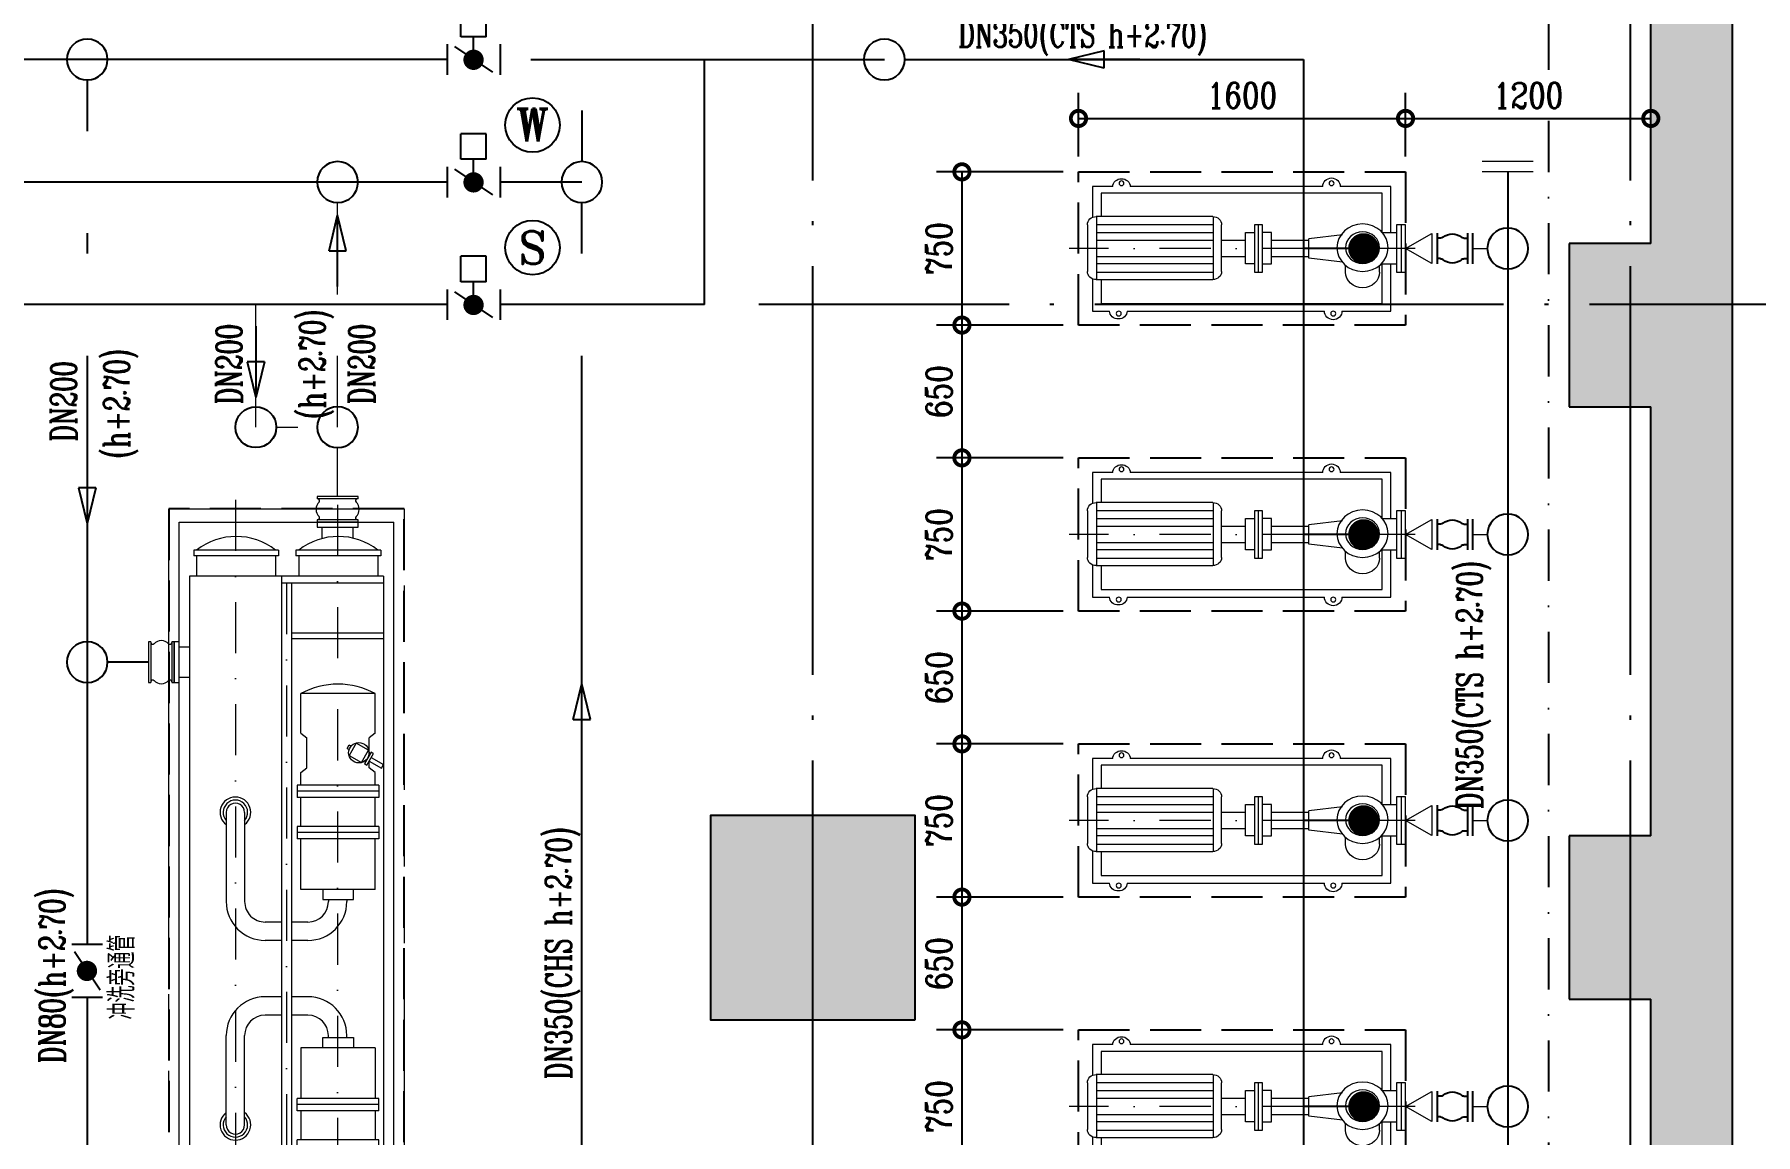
# Model space of a CAD drawing. Extents: x -345393 to -54719, y 203828 to 476815.
# Drawn here: x -320927 to -312506, y 244148 to 249533 of the extents above; entities that cross this region are included whole.
import ezdxf
from ezdxf.enums import TextEntityAlignment as Align

# ---------------------------------------------------------------- set-up
doc = ezdxf.new("R2010")
doc.units = 0
doc.header["$LTSCALE"] = 1000
doc.header["$MEASUREMENT"] = 0
for name, pattern in [('CONTINOUS', [0]), ('DASH', [0.35, 0.25, -0.1]), ('DASHDOT', [1, 0.5, -0.25, 0, -0.25]), ('DASHDOT2', [0.5, 0.25, -0.125, 0, -0.125]), ('DASHED', [0.75, 0.5, -0.25]), ('DASHED2', [0.375, 0.25, -0.125]), ('DOTE', [2.42, 2, -0.2, 0.02, -0.2])]:
    doc.linetypes.add(name, pattern=pattern)
doc.layers.get('0').update_dxf_attribs({"color": 252, "linetype": 'CONTINUOUS'})
doc.layers.get('Defpoints').update_dxf_attribs({"color": 252, "linetype": 'CONTINUOUS'})
for name, color, linetype in [('COLUMN', 250, 'CONTINUOUS'), ('DOTE', 250, 'DOTE'), ('PUB_HATCH', 250, 'CONTINUOUS'), ('WALL', 252, 'CONTINUOUS'), ('暖通-水-标注', 95, 'CONTINUOUS'), ('暖通-水-水阀', 3, 'CONTINUOUS'), ('暖通-水-管道-供水', 1, 'CONTINUOUS'), ('暖通-水-管道-回水', 6, 'DASHED'), ('暖通-水-管道-管径', 201, 'CONTINUOUS'), ('暖通-水-设备基础', 75, 'DASH'), ('暖通-水-说明', 3, 'CONTINUOUS')]:
    doc.layers.add(name, color=color, linetype=linetype)
for name, color, linetype, lineweight in [('暖通-水-管道-冷却水供水', 1, 'CONTINUOUS', 0), ('暖通-水-设备', 3, 'CONTINUOUS', 20), ('设备', 3, 'CONTINUOUS', 15)]:
    doc.layers.add(name, color=color, linetype=linetype, lineweight=lineweight)
doc.styles.add('M-TEXT2', font='romanc.shx', dxfattribs={"width": 0.8, "bigfont": 'hzf.shx'})
doc.styles.add('TKZ1', font='tjromant.shx', dxfattribs={"bigfont": 'tjhts.shx'})
doc.dimstyles.new('暖通-水-尺寸标注50', dxfattribs={"dimscale": 0.5, "dimtxt": 250, "dimasz": 300, "dimexe": 250, "dimexo": 150, "dimgap": 100, "dimtad": 1, "dimdec": 4, "dimrnd": 5, "dimdsep": 46, "dimtxsty": 'M-TEXT2', "dimblk1": 'DOTSMALL', "dimblk2": 'DOTSMALL', "dimsah": 1, "dimcen": 0.09, "dimclrd": 256, "dimclre": 256, "dimclrt": 7, "dimadec": 0, "dimazin": 0, "dimtfac": 1, "dimtdec": 4, "dimtix": 1, "dimtmove": 2, "dimatfit": 3, "dimldrblk": 'DOTSMALL', "dimfxl": 0, "dimtolj": 1, "dimtzin": 0, "dimarcsym": 0})

# ---------------------------------------------------------------- blocks, each defined once
blk = doc.blocks.new('_FZH')
blk.add_lwpolyline([(-0.5, -0.5), (0.5, -0.5), (0.5, 0.5), (-0.5, 0.5)], close=True)
at = {"layer": 'PUB_HATCH'}
blk.add_solid([(-0.5, -0.5), (0.5, -0.5), (-0.5, 0.5), (0.5, 0.5)], dxfattribs=at)
blk = doc.blocks.new('2010_1005_165837')
at = {"color": 95}
for p, q in [((100, 0), (-100, 0)), ((100, -10.9), (100, 0)), ((-100, 0), (-100, -10.9)), ((-100, -10.9), (100, -10.9)), ((-100, -114.1), (-100, -124.9)), ((-100, -114.1), (100, -114.1)), ((-100, -124.9), (100, -124.9)), ((100, -124.9), (100, -114.1))]:
    blk.add_line(p, q, dxfattribs=at)
for centre, radius, start, end in [((-56.5, -62.5), 49.1, 133.60663, 226.39337), ((-97.2, -20.3), 9.44, 312.23945, 87.26344), ((97.2, -20.3), 9.44, 92.73656, 227.76055), ((56.5, -62.5), 49.1, 313.60663, 46.39337), ((-97.2, -104.7), 9.44, 272.73656, 47.76055), ((97.2, -104.7), 9.44, 132.23945, 267.26344)]:
    blk.add_arc(centre, radius, start, end, dxfattribs=at)
blk = doc.blocks.new('PSRHH3602-PM')
at = {"color": 7}
for p, q in [((2185.5, 1100), (-2185.5, 1100)), ((-2185.5, 50), (-2185.5, 1100)), ((2185.5, 50), (2185.5, 1100)), ((2185.5, 50), (-2185.5, 50))]:
    blk.add_line(p, q, dxfattribs=at)
for p, q in [((-2048.3, 1035.8), (-2048.3, 621.4)), ((-2048.3, 1035.8), (-2020.3, 1035.8)), ((-2020.3, 1035.8), (-2020.3, 621.4)), ((-2020.3, 1021.8), (-1921.3, 1021.8)), ((-1921.3, 1049.8), (-1921.3, 575)), ((-1921.3, 1049.8), (1561.7, 1049.8)), ((-1886.3, 1049.8), (-1886.3, 600.2)), ((-1641.8, 1049.8), (-1641.8, 600.2)), ((-1613.8, 1049.8), (-1613.8, 600.2)), ((-898, 1027.2), (-898, 626.8)), ((-898, 1027.2), (-838, 1027.2)), ((-868, 1027.2), (-868, 626.8)), ((-838, 1027.2), (-838, 626.8)), ((-696, 1027.2), (-696, 626.8)), ((-696, 1027.2), (-636, 1027.2)), ((-666, 1027.2), (-666, 626.8)), ((-636, 1027.2), (-636, 626.8)), ((636, 1027.2), (636, 626.8)), ((696, 1027.2), (636, 1027.2)), ((666, 1027.2), (666, 626.8)), ((696, 1027.2), (696, 626.8)), ((838, 1027.2), (838, 626.8)), ((898, 1027.2), (838, 1027.2)), ((868, 1027.2), (868, 626.8)), ((898, 1027.2), (898, 626.8)), ((1526.7, 1049.8), (1526.7, 600.2)), ((1561.7, 1049.8), (1561.7, 549.8)), ((1660.6, 1021.8), (1561.7, 1021.8)), ((1660.6, 1035.8), (1660.6, 621.4)), ((1688.6, 1035.8), (1660.6, 1035.8)), ((1688.6, 1035.8), (1688.6, 621.4)), ((-1346.5, 1009), (-1346.5, 645)), ((-1153.2, 1009), (-1346.5, 1009)), ((-1153.2, 1009), (-1130, 979)), ((-1043.1, 979), (-1130, 979)), ((-983, 979), (-1015.5, 979)), ((-959.8, 1009), (-983, 979)), ((-898, 1009), (-959.8, 1009)), ((-696, 1009), (-838, 1009)), ((-387.5, 1009), (-636, 1009)), ((-387.5, 1009), (-387.5, 645)), ((387.5, 1009), (636, 1009)), ((387.5, 1009), (387.5, 645)), ((696, 1009), (838, 1009)), ((898, 1009), (959.8, 1009)), ((959.8, 1009), (983, 979)), ((983, 979), (1015.5, 979)), ((1043.1, 979), (1130, 979)), ((1153.2, 1009), (1130, 979)), ((1153.2, 1009), (1346.5, 1009)), ((1346.5, 1009), (1346.5, 645)), ((-2160.5, 900), (-2107, 900)), ((-337.5, 870), (-328, 870)), ((337.5, 870), (328, 870)), ((-337.5, 780), (-328, 780)), ((337.5, 780), (328, 780)), ((-2105.2, 750), (-2160.5, 750)), ((-1153.2, 645), (-1130, 675)), ((-983, 675), (-1130, 675)), ((-959.8, 645), (-983, 675)), ((-228, 680), (-228, 600.2)), ((-138, 680), (-138, 600.2)), ((138, 680), (138, 600.2)), ((228, 680), (228, 600.2)), ((959.8, 645), (983, 675)), ((983, 675), (1130, 675)), ((1153.2, 645), (1130, 675)), ((-2048.3, 621.4), (-2020.3, 621.4)), ((-2020.3, 635.4), (-1921.3, 635.4)), ((-1886.3, 600.2), (1526.7, 600.2)), ((-1886.3, 600.2), (-1886.3, 549.8)), ((-1153.2, 645), (-1346.5, 645)), ((-898, 645), (-959.8, 645)), ((-898, 626.8), (-838, 626.8)), ((-696, 645), (-838, 645)), ((-696, 626.8), (-636, 626.8)), ((-648, 600.2), (1526.7, 600.2)), ((-387.5, 645), (-636, 645)), ((387.5, 645), (636, 645)), ((696, 626.8), (636, 626.8)), ((696, 645), (838, 645)), ((898, 626.8), (838, 626.8)), ((898, 645), (959.8, 645)), ((1153.2, 645), (1346.5, 645)), ((1526.7, 600.2), (1526.7, 549.8)), ((1660.6, 635.4), (1561.7, 635.4)), ((1688.6, 621.4), (1660.6, 621.4)), ((-2048.3, 535.8), (-2048.3, 121.4)), ((-2048.3, 535.8), (-2020.3, 535.8)), ((-2020.3, 535.8), (-2020.3, 121.4)), ((-2020.3, 521.8), (-1921.3, 521.8)), ((-1921.3, 575), (-1921.3, 100.2)), ((-1921.3, 549.8), (1748.5, 549.8)), ((-228, 549.8), (-228, 470)), ((-138, 549.8), (-138, 470)), ((138, 549.8), (138, 470)), ((228, 549.8), (228, 470)), ((1748.5, 549.8), (1748.5, 100.2)), ((1860.5, 521.8), (1748.5, 521.8)), ((-764.8, 370), (-328, 370)), ((764.8, 370), (328, 370)), ((-764.8, 280), (-328, 280)), ((764.8, 280), (328, 280)), ((-2048.3, 121.4), (-2020.3, 121.4)), ((-2020.3, 135.4), (-1921.3, 135.4)), ((-1921.3, 100.2), (1561.7, 100.2)), ((-648, 100.2), (1748.5, 100.2)), ((1860.5, 135.4), (1748.5, 135.4))]:
    blk.add_line(p, q)
at = {"color": 95}
for p, q in [((-1033.2, 989.3), (-998.6, 1049.3)), ((-1015.9, 979.3), (-981.2, 1039.3)), ((-981.2, 1039.3), (-998.6, 1049.3)), ((981.2, 1039.3), (998.6, 1049.3)), ((1015.9, 979.3), (981.2, 1039.3)), ((1033.2, 989.3), (998.6, 1049.3)), ((-1040.6, 976.4), (-1040.1, 977.3)), ((-1023.3, 966.4), (-1022.8, 967.3)), ((1023.3, 966.4), (1022.8, 967.3)), ((1040.6, 976.4), (1040.1, 977.3)), ((-1095.3, 881.7), (-1089.6, 891.6)), ((-1078, 871.7), (-1095.3, 881.7)), ((-1078, 871.7), (-1072.3, 881.6)), ((1078, 871.7), (1072.3, 881.6)), ((1078, 871.7), (1095.3, 881.7)), ((1095.3, 881.7), (1089.6, 891.6))]:
    blk.add_line(p, q, dxfattribs=at)
at = {"color": 95, "linetype": 'DASHDOT2'}
for p, q in [((-2269.5, 825), (1810.6, 825)), ((-1886.3, 575), (1526.7, 575)), ((-2294.5, 325), (2294.5, 325))]:
    blk.add_line(p, q, dxfattribs=at)
at = {"color": 9, "linetype": 'DASHED2'}
blk.add_lwpolyline([(-2250, 1150), (2250, 1150), (2250, 0), (-2250, 0)], close=True, dxfattribs=at)
at = {"color": 95}
for points in [[(2185.5, 1025), (2185.5, 125), (1860.5, 125), (1860.5, 1025)], [(-1043.9, 882.1), (-1009.6, 941.6), (-1069, 975.9), (-1103.4, 916.4)], [(-1059.8, 988.6), (-1003.2, 956), (-996.3, 967.9), (-1052.9, 1000.6)], [(1059.8, 988.6), (1003.2, 956), (996.3, 967.9), (1052.9, 1000.6)], [(1043.9, 882.1), (1009.6, 941.6), (1069, 975.9), (1103.4, 916.4)]]:
    blk.add_lwpolyline(points, close=True, dxfattribs=at)
for points in [[(-2185.5, 925), (-2185.5, 725), (-2160.5, 725), (-2160.5, 925)], [(-387.5, 902), (-387.5, 752), (-337.5, 752), (-337.5, 902)], [(387.5, 902), (387.5, 752), (337.5, 752), (337.5, 902)], [(-1600, 25), (-1400, 25), (-1400, 50), (-1600, 50)], [(1600, 25), (1400, 25), (1400, 50), (1600, 50)]]:
    blk.add_lwpolyline(points, close=True)
for points in [[(-1575, 50), (-1575, 100.2), (-1425, 100.2), (-1425, 50)], [(1575, 50), (1575, 100.2), (1425, 100.2), (1425, 50)]]:
    blk.add_lwpolyline(points)
for centre in [(-1056.5, 929), (1056.5, 929)]:
    blk.add_circle(centre, 50, dxfattribs=at)
for centre, radius, start, end in [((-1803.2, 828.6), 312.1, 141.75247, 218.24753), ((1443.5, 828.6), 312.1, 321.75247, 38.24753), ((-1011.1, 827), 381.5, 151.50777, 208.49223), ((1011.1, 827), 381.5, 331.50777, 28.49223), ((-328, 680), 190, 0, 90), ((328, 680), 190, 90, 180), ((-328, 680), 100, 0, 90), ((328, 680), 100, 90, 180), ((-1803.2, 328.6), 312.1, 141.75247, 218.24753), ((-328, 470), 100, 270, 0), ((-328, 470), 190, 270, 0), ((328, 470), 190, 180, 270), ((328, 470), 100, 180, 270), ((-764.8, 325), 45, 90, 270.00016), ((764.8, 325), 45, 269.99984, 90)]:
    blk.add_arc(centre, radius, start, end)
for centre, radius, start, end in [((-764.8, 325), 75, 36.8699, 323.1301), ((-764.8, 325), 60, 48.59038, 311.40962), ((764.8, 325), 75, 216.8699, 143.1301), ((764.8, 325), 60, 228.59038, 131.40962)]:
    blk.add_arc(centre, radius, start, end, dxfattribs=at)
at = {"rotation": 270}
blk.add_blockref('2010_1005_165837', (-2185.5, 825), dxfattribs=at)
blk.add_blockref('2010_1005_165837', (-1500, 25))
at = {"xscale": -1}
blk.add_blockref('2010_1005_165837', (1500, 25), dxfattribs=at)
blk = doc.blocks.new('FCU-RISER1')
at = {"color": 7}
blk.add_circle((0, 0), 50, dxfattribs=at)
blk = doc.blocks.new('电动双位蝶阀150-2')
for p, q in [((-62.4, 236.6), (62.6, 236.6)), ((-62.4, 111.6), (-62.4, 236.6)), ((62.6, 111.6), (62.6, 236.6)), ((-62.4, 111.6), (62.6, 111.6)), ((0, 0), (0, 111.6)), ((-129.9, 74.9), (-129.9, -75.1)), ((93.5, 62.8), (-93.5, -62.8)), ((129.8, 74.9), (129.8, -75.1))]:
    blk.add_line(p, q)
at = {"const_width": 49.7}
blk.add_lwpolyline([(-24.9, -1.5, 1), (24.8, -1.5, 1)], format="xyb", close=True, dxfattribs=at)
blk = doc.blocks.new('箭头')
at = {"color": 3, "linetype": 'CONTINOUS'}
for p, q in [((-317, 0), (381, 0)), ((32, 84), (381, 0)), ((32, 84), (32, -84)), ((32, -84), (381, 0))]:
    blk.add_line(p, q, dxfattribs=at)
blk = doc.blocks.new('蝶阀150-2')
for p, q in [((-129.9, 74.9), (-129.9, -75.1)), ((93.5, 62.8), (-93.5, -62.8)), ((129.8, 74.9), (129.8, -75.1))]:
    blk.add_line(p, q)
at = {"const_width": 49.7}
blk.add_lwpolyline([(-24.9, -1.5, 1), (24.8, -1.5, 1)], format="xyb", close=True, dxfattribs=at)
blk = doc.blocks.new('卧式水泵WILO-100-315')
at = {"color": 7, "linetype": 'DASHDOT2'}
blk.add_line((0, 1603.4), (0, -90.1), dxfattribs=at)
for p, q in [((-115.9, 1556.4), (115.6, 1556.4)), ((-115.9, 1512.8), (-115.9, 1556.4)), ((-115.9, 1536.6), (115.6, 1536.6)), ((115.6, 1556.4), (115.6, 1512.8)), ((-306.6, 1484.9), (-75.4, 1484.9)), ((-306.6, 1245.4), (-306.6, 1484.9)), ((-270.1, 66.9), (-270.1, 1442.8)), ((-270.1, 1442.8), (-70.1, 1442.8)), ((115.6, 1512.8), (-115.9, 1512.8)), ((-75.4, 1437.8), (-75.4, 1512.8)), ((77.5, 1442.8), (269.9, 1442.8)), ((78.8, 1441.6), (78.8, 1512.8)), ((78.8, 1484.9), (302.9, 1484.9)), ((269.9, 1442.8), (269.9, 66.9)), ((302.9, 1484.9), (302.9, 1484.9)), ((302.9, 1484.9), (302.9, 1236.8)), ((-115.9, 1429.5), (-82.9, 1429.5)), ((-115.9, 1262.9), (-82.9, 1262.9)), ((-67.6, 1247.5), (-47.2, 1083.6)), ((67.3, 1247.5), (46.9, 1083.6)), ((-306.6, 194.3), (-306.6, 1159.8)), ((302.9, 1151.2), (302.9, 209.4)), ((-47.2, 1083.6), (46.9, 1083.6)), ((-38.7, 1083.6), (38.4, 1083.6)), ((-38.7, 900.3), (-38.7, 1083.6)), ((38.4, 1083.6), (38.4, 900.3)), ((-115.9, 856.7), (115.6, 856.7)), ((-115.9, 817), (-115.9, 856.7)), ((-75.4, 900.3), (78.8, 900.3)), ((-75.4, 856.7), (-75.4, 900.3)), ((78.8, 900.3), (78.8, 856.7)), ((115.6, 856.7), (115.6, 817)), ((-115.9, 836.9), (115.6, 836.9)), ((115.6, 817), (-115.9, 817)), ((78.8, 817), (-75.4, 817)), ((-75.4, 817), (-75.4, 773.4)), ((-75.4, 773.4), (78.8, 773.4)), ((-38.7, 656.1), (-38.7, 773.4)), ((38.4, 773.4), (38.4, 656.1)), ((78.8, 773.4), (78.8, 817)), ((-152.6, 616.4), (156, 616.4)), ((-152.6, 42.8), (-152.6, 613.3)), ((-112.9, 656.1), (116.3, 656.1)), ((156, 613.3), (156, 42.8)), ((-306.6, 24.7), (-306.6, 108.7)), ((302.9, 123.9), (302.9, 24.7)), ((-148.9, 24.7), (-306.6, 24.7)), ((-152.6, 66.9), (-270.1, 66.9)), ((156, 43.6), (-152.6, 43.6)), ((116.3, 0), (-112.9, 0)), ((302.9, 24.7), (152.2, 24.7)), ((269.9, 66.9), (156, 66.9))]:
    blk.add_line(p, q)
at = {"color": 3}
for p, q in [((-115.9, 43.6), (-115.9, 616.4)), ((-75.4, 616.4), (-75.4, 43.6)), ((-38.7, 43.6), (-38.7, 616.4)), ((38.4, 616.4), (38.4, 43.6)), ((78.8, 43.6), (78.8, 616.4)), ((115.6, 616.4), (115.6, 43.6))]:
    blk.add_line(p, q, dxfattribs=at)
blk.add_ellipse((3.7, 1346.2), major_axis=(0, 125.2), ratio=0.926829)
for centre, major_axis, ratio, start_param, end_param in [((-115.8, 1346.2), (0, 83.3), 0.926829, 0.000675, 3.140918), ((-309, 1201.9), (10.6, 42.5), 0.917632, 0.207594, 1.778391), ((-309, 1203.4), (10.6, -42.5), 0.917632, 4.504795, 6.075591), ((305.2, 1193.2), (10.6, -42.5), 0.917632, 1.363202, 2.933998), ((305.2, 1194.8), (10.6, 42.5), 0.917632, 3.349187, 4.919983), ((-112.9, 613.3), (0, 42.8), 0.926829, 0, 1.570796), ((116.3, 613.3), (0, 42.8), 0.926829, -1.570796, 0), ((-308.2, 154.7), (9.2, 38.7), 0.914546, 0.212931, 1.865971), ((304.4, 169.8), (-9.2, 38.7), 0.914546, 4.417214, 6.070255), ((-308.2, 148.3), (-9.2, 38.7), 0.914546, 1.275621, 2.928662), ((304.4, 163.5), (9.2, 38.7), 0.914546, 3.354523, 5.007564), ((-112.9, 42.8), (0, 42.8), 0.926829, 1.570796, 3.141593), ((116.3, 42.8), (0, 42.8), 0.926829, 3.141593, 4.712389)]:
    blk.add_ellipse(centre, major_axis=major_axis, ratio=ratio, start_param=start_param, end_param=end_param)
for centre, major_axis in [((3.7, 1346.2), (0, -83.2)), ((-318.6, 1202.9), (0, -12.2)), ((319, 1194.3), (0, 12.2)), ((319, 166.7), (0, 12.2)), ((-318.6, 153.2), (0, -12.2))]:
    blk.add_ellipse(centre, major_axis=major_axis, ratio=0.926829, dxfattribs=at)
at = {"linetype": 'DASHDOT2'}
blk.add_point((0, 1350.9), dxfattribs=at)
blk = doc.blocks.new('*U100')
at = {"color": 7}
for p, q in [((-125, 0), (125, 0)), ((-125, -50), (125, -50))]:
    blk.add_line(p, q, dxfattribs=at)
blk = doc.blocks.new('橡胶软接头150')
for p, q in [((0, -90), (0, 90)), ((21, 60), (0, 60)), ((158, 60), (180, 60)), ((180, -90), (180, 90)), ((21, -60), (0, -60)), ((158, -60), (180, -60))]:
    blk.add_line(p, q)
for centre, radius, start, end in [((21, 83), 22.5, 270, 310.5421), ((90, 3), 82.9, 49.4579, 130.5421), ((158, 83), 22.5, 229.4579, 270), ((21, -83), 22.5, 49.4579, 90), ((90, -3), 82.9, 229.4579, 310.5421), ((158, -83), 22.5, 90, 130.5421)]:
    blk.add_arc(centre, radius, start, end)
blk = doc.blocks.new('A$C587546E9')
at = {"layer": '设备', "linetype": 'Continuous'}
for p, q in [((0, 0), (0, 408)), ((0, 408), (358, 204)), ((358, 204), (0, 0))]:
    blk.add_line(p, q, dxfattribs=at)
blk = doc.blocks.new('_DOTSMALL')
at = {"color": 0, "const_width": 0.5}
blk.add_lwpolyline([(-0.0625, 0, 1), (0.0625, 0, 1)], format="xyb", close=True, dxfattribs=at)
blk = doc.blocks.new('*D117')
at = {"layer": 'Defpoints', "color": 0}
for p in [(-315818.2, 248860.5), (-316388.6, 248110.5), (-315818.2, 248110.5)]:
    blk.add_point(p, dxfattribs=at)
at = {"layer": '暖通-水-标注', "linetype": 'Continuous', "lineweight": -2}
for p, q in [((-315893.2, 248860.5), (-316513.6, 248860.5)), ((-316388.6, 248860.5), (-316388.6, 248110.5)), ((-315893.2, 248110.5), (-316513.6, 248110.5))]:
    blk.add_line(p, q, dxfattribs=at)
at = {"layer": '暖通-水-标注', "lineweight": -2, "xscale": 150, "yscale": 150, "zscale": 150}
for p, rotation in [((-316388.6, 248860.5), 90), ((-316388.6, 248110.5), 270)]:
    blk.add_blockref('_DOTSMALL', p, dxfattribs=dict(at, rotation=rotation))
at = {"layer": '暖通-水-标注', "color": 7, "insert": (-316501.1, 248485.5), "char_height": 125, "attachment_point": 5, "rotation": 90, "style": 'M-TEXT2'}
blk.add_mtext('\\A1;750', dxfattribs=at)
blk = doc.blocks.new('*D118')
at = {"layer": 'Defpoints', "color": 0}
for p in [(-315818.2, 248110.5), (-316388.6, 247460.5), (-315818.2, 247460.5)]:
    blk.add_point(p, dxfattribs=at)
at = {"layer": '暖通-水-标注', "linetype": 'Continuous', "lineweight": -2}
for p, q in [((-315893.2, 248110.5), (-316513.6, 248110.5)), ((-316388.6, 248110.5), (-316388.6, 247460.5)), ((-315893.2, 247460.5), (-316513.6, 247460.5))]:
    blk.add_line(p, q, dxfattribs=at)
at = {"layer": '暖通-水-标注', "lineweight": -2, "xscale": 150, "yscale": 150, "zscale": 150}
for p, rotation in [((-316388.6, 248110.5), 90), ((-316388.6, 247460.5), 270)]:
    blk.add_blockref('_DOTSMALL', p, dxfattribs=dict(at, rotation=rotation))
at = {"layer": '暖通-水-标注', "color": 7, "insert": (-316501.1, 247785.5), "char_height": 125, "attachment_point": 5, "rotation": 90, "style": 'M-TEXT2'}
blk.add_mtext('\\A1;650', dxfattribs=at)
blk = doc.blocks.new('*D119')
at = {"layer": 'Defpoints', "color": 0}
for p in [(-315818.2, 247460.5), (-316388.6, 246710.5), (-315818.2, 246710.5)]:
    blk.add_point(p, dxfattribs=at)
at = {"layer": '暖通-水-标注', "linetype": 'Continuous', "lineweight": -2}
for p, q in [((-315893.2, 247460.5), (-316513.6, 247460.5)), ((-316388.6, 247460.5), (-316388.6, 246710.5)), ((-315893.2, 246710.5), (-316513.6, 246710.5))]:
    blk.add_line(p, q, dxfattribs=at)
at = {"layer": '暖通-水-标注', "lineweight": -2, "xscale": 150, "yscale": 150, "zscale": 150}
for p, rotation in [((-316388.6, 247460.5), 90), ((-316388.6, 246710.5), 270)]:
    blk.add_blockref('_DOTSMALL', p, dxfattribs=dict(at, rotation=rotation))
at = {"layer": '暖通-水-标注', "color": 7, "insert": (-316501.1, 247085.5), "char_height": 125, "attachment_point": 5, "rotation": 90, "style": 'M-TEXT2'}
blk.add_mtext('\\A1;750', dxfattribs=at)
blk = doc.blocks.new('*D120')
at = {"layer": 'Defpoints', "color": 0}
for p in [(-315818.2, 246710.5), (-316388.6, 246060.5), (-315818.2, 246060.5)]:
    blk.add_point(p, dxfattribs=at)
at = {"layer": '暖通-水-标注', "linetype": 'Continuous', "lineweight": -2}
for p, q in [((-315893.2, 246710.5), (-316513.6, 246710.5)), ((-316388.6, 246710.5), (-316388.6, 246060.5)), ((-315893.2, 246060.5), (-316513.6, 246060.5))]:
    blk.add_line(p, q, dxfattribs=at)
at = {"layer": '暖通-水-标注', "lineweight": -2, "xscale": 150, "yscale": 150, "zscale": 150}
for p, rotation in [((-316388.6, 246710.5), 90), ((-316388.6, 246060.5), 270)]:
    blk.add_blockref('_DOTSMALL', p, dxfattribs=dict(at, rotation=rotation))
at = {"layer": '暖通-水-标注', "color": 7, "insert": (-316501.1, 246385.5), "char_height": 125, "attachment_point": 5, "rotation": 90, "style": 'M-TEXT2'}
blk.add_mtext('\\A1;650', dxfattribs=at)
blk = doc.blocks.new('*D121')
at = {"layer": 'Defpoints', "color": 0}
for p in [(-315818.2, 246060.5), (-316388.6, 245310.5), (-315818.2, 245310.5)]:
    blk.add_point(p, dxfattribs=at)
at = {"layer": '暖通-水-标注', "linetype": 'Continuous', "lineweight": -2}
for p, q in [((-315893.2, 246060.5), (-316513.6, 246060.5)), ((-316388.6, 246060.5), (-316388.6, 245310.5)), ((-315893.2, 245310.5), (-316513.6, 245310.5))]:
    blk.add_line(p, q, dxfattribs=at)
at = {"layer": '暖通-水-标注', "lineweight": -2, "xscale": 150, "yscale": 150, "zscale": 150}
for p, rotation in [((-316388.6, 246060.5), 90), ((-316388.6, 245310.5), 270)]:
    blk.add_blockref('_DOTSMALL', p, dxfattribs=dict(at, rotation=rotation))
at = {"layer": '暖通-水-标注', "color": 7, "insert": (-316501.1, 245685.5), "char_height": 125, "attachment_point": 5, "rotation": 90, "style": 'M-TEXT2'}
blk.add_mtext('\\A1;750', dxfattribs=at)
blk = doc.blocks.new('*D122')
at = {"layer": 'Defpoints', "color": 0}
for p in [(-315818.2, 245310.5), (-316388.6, 244660.5), (-315818.2, 244660.5)]:
    blk.add_point(p, dxfattribs=at)
at = {"layer": '暖通-水-标注', "linetype": 'Continuous', "lineweight": -2}
for p, q in [((-315893.2, 245310.5), (-316513.6, 245310.5)), ((-316388.6, 245310.5), (-316388.6, 244660.5)), ((-315893.2, 244660.5), (-316513.6, 244660.5))]:
    blk.add_line(p, q, dxfattribs=at)
at = {"layer": '暖通-水-标注', "lineweight": -2, "xscale": 150, "yscale": 150, "zscale": 150}
for p, rotation in [((-316388.6, 245310.5), 90), ((-316388.6, 244660.5), 270)]:
    blk.add_blockref('_DOTSMALL', p, dxfattribs=dict(at, rotation=rotation))
at = {"layer": '暖通-水-标注', "color": 7, "insert": (-316501.1, 244985.5), "char_height": 125, "attachment_point": 5, "rotation": 90, "style": 'M-TEXT2'}
blk.add_mtext('\\A1;650', dxfattribs=at)
blk = doc.blocks.new('*D123')
at = {"layer": 'Defpoints', "color": 0}
for p in [(-315818.2, 244660.5), (-316388.6, 243910.5), (-315818.2, 243910.5)]:
    blk.add_point(p, dxfattribs=at)
at = {"layer": '暖通-水-标注', "linetype": 'Continuous', "lineweight": -2}
for p, q in [((-315893.2, 244660.5), (-316513.6, 244660.5)), ((-316388.6, 244660.5), (-316388.6, 243910.5)), ((-315893.2, 243910.5), (-316513.6, 243910.5))]:
    blk.add_line(p, q, dxfattribs=at)
at = {"layer": '暖通-水-标注', "lineweight": -2, "xscale": 150, "yscale": 150, "zscale": 150}
for p, rotation in [((-316388.6, 244660.5), 90), ((-316388.6, 243910.5), 270)]:
    blk.add_blockref('_DOTSMALL', p, dxfattribs=dict(at, rotation=rotation))
at = {"layer": '暖通-水-标注', "color": 7, "insert": (-316501.1, 244285.5), "char_height": 125, "attachment_point": 5, "rotation": 90, "style": 'M-TEXT2'}
blk.add_mtext('\\A1;750', dxfattribs=at)
blk = doc.blocks.new('*D129')
at = {"layer": 'Defpoints', "color": 0}
for p in [(-314218.2, 249122.1), (-315818.2, 248860.5), (-314218.2, 248860.5)]:
    blk.add_point(p, dxfattribs=at)
at = {"layer": '暖通-水-标注', "linetype": 'Continuous', "lineweight": -2}
for p, q in [((-315818.2, 248935.5), (-315818.2, 249247.1)), ((-314218.2, 248935.5), (-314218.2, 249247.1)), ((-315818.2, 249122.1), (-314218.2, 249122.1))]:
    blk.add_line(p, q, dxfattribs=at)
at = {"layer": '暖通-水-标注', "lineweight": -2, "xscale": 150, "yscale": 150, "zscale": 150, "rotation": 180}
blk.add_blockref('_DOTSMALL', (-315818.2, 249122.1), dxfattribs=at)
at = {"layer": '暖通-水-标注', "lineweight": -2, "xscale": 150, "yscale": 150, "zscale": 150}
blk.add_blockref('_DOTSMALL', (-314218.2, 249122.1), dxfattribs=at)
at = {"layer": '暖通-水-标注', "color": 7, "insert": (-315018.2, 249234.6), "char_height": 125, "attachment_point": 5, "style": 'M-TEXT2'}
blk.add_mtext('\\A1;1600', dxfattribs=at)
blk = doc.blocks.new('*D130')
at = {"layer": 'Defpoints', "color": 0}
for p in [(-313018.2, 249122.1), (-314218.2, 248860.5), (-313018.2, 248510.5)]:
    blk.add_point(p, dxfattribs=at)
at = {"layer": '暖通-水-标注', "linetype": 'Continuous', "lineweight": -2}
for p, q in [((-314218.2, 248935.5), (-314218.2, 249247.1)), ((-313018.2, 248585.5), (-313018.2, 249247.1)), ((-314218.2, 249122.1), (-313018.2, 249122.1))]:
    blk.add_line(p, q, dxfattribs=at)
at = {"layer": '暖通-水-标注', "lineweight": -2, "xscale": 150, "yscale": 150, "zscale": 150, "rotation": 180}
blk.add_blockref('_DOTSMALL', (-314218.2, 249122.1), dxfattribs=at)
at = {"layer": '暖通-水-标注', "lineweight": -2, "xscale": 150, "yscale": 150, "zscale": 150}
blk.add_blockref('_DOTSMALL', (-313018.2, 249122.1), dxfattribs=at)
at = {"layer": '暖通-水-标注', "color": 7, "insert": (-313618.2, 249234.6), "char_height": 125, "attachment_point": 5, "style": 'M-TEXT2'}
blk.add_mtext('\\A1;1200', dxfattribs=at)

msp = doc.modelspace()

# ---------------------------------------------------------------- hatches: boundary and pattern name
at = {"layer": 'PUB_HATCH'}
for points in [[(-312618.20963, 252060.50591), (-312618.20963, 251910.5021), (-313018.20429, 251910.5021), (-313018.20429, 248510.50553), (-312618.20429, 248510.50553), (-312618.20429, 252060.50591)], [(-313418.20811, 247710.50668), (-312618.20429, 247710.50668), (-312618.20429, 248510.50553), (-313418.20811, 248510.50553)], [(-312618.20429, 247710.50668), (-313018.20429, 247710.50668), (-313018.20429, 245610.50496), (-312618.20429, 245610.50496)], [(-313418.20811, 244810.50611), (-312618.20429, 244810.50611), (-312618.20429, 245610.50496), (-313418.20811, 245610.50496)], [(-312618.20429, 244810.50611), (-313018.20429, 244810.50611), (-313018.20429, 240610.50191), (-312618.20429, 240610.50191)]]:
    msp.add_hatch(color=256, dxfattribs=at).paths.add_polyline_path(points)

# ---------------------------------------------------------------- linework, layer by layer
at = {"layer": 'COLUMN'}
for p, q in [((-313018.20429, 248510.50553), (-313418.20811, 248510.50553)), ((-313418.20811, 248510.50553), (-313418.20811, 247710.50668)), ((-312618.20429, 247710.50668), (-312618.20429, 248510.50553)), ((-313418.20811, 247710.50668), (-313018.20429, 247710.50668)), ((-313018.20429, 245610.50496), (-313418.20811, 245610.50496)), ((-313418.20811, 245610.50496), (-313418.20811, 244810.50611)), ((-312618.20429, 244810.50611), (-312618.20429, 245610.50496)), ((-313418.20811, 244810.50611), (-313018.20429, 244810.50611))]:
    msp.add_line(p, q, dxfattribs=at)
at = {"layer": 'DOTE'}
for p, q in [((-317118.20811, 239138.97029), (-317118.20811, 253110.50248)), ((-313118.20811, 239138.97029), (-313118.20811, 253110.50248)), ((-311318.21421, 248210.50248), (-317383.11427, 248210.50248))]:
    msp.add_line(p, q, dxfattribs=at)
at = {"layer": 'WALL'}
for p, q in [((-313018.20429, 248510.50553), (-313018.20429, 251910.5021)), ((-312618.20429, 248510.50553), (-312618.20429, 251910.5021)), ((-313018.20429, 245610.50496), (-313018.20429, 247710.50668)), ((-312618.20429, 245610.50496), (-312618.20429, 247710.50668)), ((-313018.20429, 240610.50191), (-313018.20429, 244810.50611)), ((-312618.20429, 240610.50191), (-312618.20429, 244810.50611))]:
    msp.add_line(p, q, dxfattribs=at)
at = {"layer": '暖通-水-水阀'}
for p, q in [((-313889.6583, 248410.89474), (-313889.6583, 248560.10908)), ((-313889.6583, 247010.89474), (-313889.6583, 247160.10908)), ((-313889.6583, 245610.89474), (-313889.6583, 245760.10908)), ((-313889.6583, 244210.89474), (-313889.6583, 244360.10908))]:
    msp.add_line(p, q, dxfattribs=at)
at = {"layer": '暖通-水-管道-供水'}
for p, q in [((-318907.92542, 249410.50248), (-326358.49079, 249410.50248)), ((-318498.20811, 249410.50248), (-316768.20811, 249410.50248)), ((-317648.20811, 248210.50248), (-317648.20811, 249410.50248)), ((-316668.20811, 249410.50248), (-314718.20811, 249410.50248)), ((-314718.20811, 249410.50248), (-314718.20811, 243910.50191)), ((-320668.20811, 249310.50248), (-320668.20811, 249060.50248)), ((-318248.20778, 249160.50248), (-318248.20811, 248910.50248)), ((-313718.20811, 248860.50191), (-313718.20811, 243210.50191)), ((-318907.92542, 248810.50248), (-326358.49079, 248810.50248)), ((-318248.20811, 248810.50248), (-318648.20811, 248810.50248)), ((-318248.20811, 248460.50248), (-318248.20811, 248710.50248)), ((-320668.20811, 248560.50248), (-320668.20811, 248460.50248)), ((-318907.92542, 248210.50248), (-326358.49079, 248210.50248)), ((-317648.20811, 248210.50248), (-318648.20811, 248210.50248)), ((-320668.20811, 247960.50248), (-320668.20811, 246460.50747)), ((-318248.20811, 242310.50191), (-318248.20811, 247960.50248)), ((-320668.20811, 246460.50747), (-320668.20811, 245079.00354)), ((-320368.16269, 246460.50747), (-320568.20811, 246460.50747)), ((-320668.20811, 244819.28623), (-320668.20811, 243560.49749))]:
    msp.add_line(p, q, dxfattribs=at)
at = {"layer": '暖通-水-管道-冷却水供水'}
for p, q in [((-319443.20312, 248260.50248), (-319443.20312, 248710.50248)), ((-313889.6583, 248485.50191), (-313818.20811, 248485.50191)), ((-319843.20312, 247610.50248), (-319843.20312, 248210.50248)), ((-319443.20312, 247610.50248), (-319443.20312, 247960.50248)), ((-319743.20312, 247610.50248), (-319637.41498, 247610.50248)), ((-319443.20312, 247270.95248), (-319443.20312, 247510.50248)), ((-313889.6583, 247085.50191), (-313818.20811, 247085.50191)), ((-313889.6583, 245685.50191), (-313818.20811, 245685.50191)), ((-313889.6583, 244285.50191), (-313818.20811, 244285.50191))]:
    msp.add_line(p, q, dxfattribs=at)
at = {"layer": '暖通-水-管道-回水', "color": 100, "linetype": 'DASHDOT', "ltscale": 0.5}
msp.add_line((-313518.20811, 253110.50248), (-313518.20811, 240538.50248), dxfattribs=at)
at = {"layer": '暖通-水-管道-回水'}
for p, q in [((-314423.7855, 248485.36189), (-314718.20811, 248485.36189)), ((-314423.7855, 247085.36189), (-314718.20811, 247085.36189)), ((-314423.7855, 245685.36189), (-314718.20811, 245685.36189)), ((-314423.7855, 244285.36189), (-314718.20811, 244285.36189))]:
    msp.add_line(p, q, dxfattribs=at)
at = {"layer": '暖通-水-管道-回水', "const_width": 75}
for points in [[(-314461.2855, 248485.36189, -1), (-314386.2855, 248485.36189, -1)], [(-314461.2855, 247085.36189, -1), (-314386.2855, 247085.36189, -1)], [(-314461.2855, 245685.36189, -1), (-314386.2855, 245685.36189, -1)], [(-314461.2855, 244285.36189, -1), (-314386.2855, 244285.36189, -1)]]:
    msp.add_lwpolyline(points, format="xyb", close=True, dxfattribs=at)
at = {"layer": '暖通-水-设备基础', "color": 75}
for points in [[(-315818.20811, 248110.50191), (-315818.20811, 248860.50191), (-314218.20811, 248860.50191), (-314218.20811, 248110.50191)], [(-315818.20811, 246710.50191), (-315818.20811, 247460.50191), (-314218.20811, 247460.50191), (-314218.20811, 246710.50191)], [(-315818.20811, 245310.50191), (-315818.20811, 246060.50191), (-314218.20811, 246060.50191), (-314218.20811, 245310.50191)], [(-315818.20811, 243910.50191), (-315818.20811, 244660.50191), (-314218.20811, 244660.50191), (-314218.20811, 243910.50191)]]:
    msp.add_lwpolyline(points, close=True, dxfattribs=at)
at = {"layer": '暖通-水-设备基础'}
msp.add_lwpolyline([(-320268.20811, 247210.50248), (-320268.20811, 242710.50248), (-319118.20811, 242710.50248), (-319118.20811, 247210.50248)], close=True, dxfattribs=at)
at = {"layer": '暖通-水-说明', "color": 2}
for centre in [(-318489.5159, 249089.59984), (-318489.5159, 248489.59984)]:
    msp.add_circle(centre, 133.33333, dxfattribs=at)

# ---------------------------------------------------------------- block references
at = {"layer": 'COLUMN', "xscale": 1000, "yscale": 1000, "zscale": 1000, "rotation": 90}
msp.add_blockref('_FZH', (-317118.20811, 245210.50553), dxfattribs=at)
at = {"layer": '暖通-水-水阀', "xscale": -1}
for p in [(-318778.13945, 249410.61054), (-318778.13945, 248810.61054), (-318778.13945, 248210.61054)]:
    msp.add_blockref('电动双位蝶阀150-2', p, dxfattribs=at)
at = {"layer": '暖通-水-水阀', "xscale": 0.5, "yscale": 0.5, "zscale": 0.5}
for p, rotation in [((-315677.34144, 249410.50248), 180), ((-319443.20312, 248457.7668), 90), ((-319843.20312, 247946.44237), 270), ((-320668.20811, 247329.95486), 270), ((-318248.20811, 246164.50045), 90)]:
    msp.add_blockref('箭头', p, dxfattribs=dict(at, rotation=rotation))
at = {"layer": '暖通-水-水阀', "color": 0, "extrusion": (0, 0, -1), "xscale": -0.3599999998696148, "yscale": 0.3599999999860302, "zscale": -0.36, "rotation": 180}
for p in [(314089.17913, 248559.01107), (314089.17913, 247159.01107), (314089.17913, 245759.01107), (314089.17913, 244359.01107)]:
    msp.add_blockref('A$C587546E9', p, dxfattribs=at)
at = {"layer": '暖通-水-水阀', "color": 0, "xscale": -0.8301404714584351, "yscale": 0.8301404714584351, "zscale": 0.8301404853128991, "rotation": 180}
for p in [(-314064.17906, 248485.50191), (-314064.17906, 247085.50191), (-314064.17906, 245685.50191), (-314064.17906, 244285.50191)]:
    msp.add_blockref('橡胶软接头150', p, dxfattribs=at)
at = {"layer": '暖通-水-水阀', "rotation": 270}
msp.add_blockref('蝶阀150-2', (-320668.10005, 244949.0722), dxfattribs=at)
at = {"layer": '暖通-水-管道-供水', "yscale": 2, "zscale": 2, "rotation": 180}
for p, xscale in [((-320668.20811, 249410.50248), -2), ((-316768.20811, 249410.50248), -2), ((-319443.20312, 248810.50248), -2), ((-318248.20811, 248810.50248), -2), ((-319843.20312, 247610.50248), 2), ((-319443.20312, 247610.50248), -2), ((-320668.20811, 246460.50747), -2)]:
    msp.add_blockref('FCU-RISER1', p, dxfattribs=dict(at, xscale=xscale))
at = {"layer": '暖通-水-管道-供水', "xscale": -2, "yscale": 2, "zscale": 2}
for p in [(-313718.20811, 248485.50191), (-313718.20811, 247085.50191), (-313718.20811, 245685.50191), (-313718.20811, 244285.50191)]:
    msp.add_blockref('FCU-RISER1', p, dxfattribs=at)
at = {"layer": '暖通-水-管道-冷却水供水', "rotation": 180}
msp.add_blockref('*U100', (-313718.20811, 248860.50191), dxfattribs=at)
at = {"layer": '暖通-水-设备', "xscale": -1, "rotation": 270}
for p in [(-315774.65189, 248485.64193), (-315774.65189, 247085.64193), (-315774.65189, 245685.64193), (-315774.65189, 244285.64193)]:
    msp.add_blockref('卧式水泵WILO-100-315', p, dxfattribs=at)
at = {"layer": '暖通-水-设备', "rotation": 270}
msp.add_blockref('PSRHH3602-PM', (-320268.20811, 244960.50248), dxfattribs=at)

# ---------------------------------------------------------------- texts
at = {"layer": '暖通-水-管道-管径', "style": 'M-TEXT2', "width": 0.7}
msp.add_text('DN350(CTS h+2.70)', height=125, dxfattribs=at).set_placement((-316407.39622, 249533.51634), align=Align.MIDDLE_LEFT)
for s, p in [('(h+2.70)', (-319567.25514, 247649.0851)), ('DN200', (-319974.24417, 247722.1554)), ('DN200', (-319325.71092, 247722.1554)), ('DN200', (-320783.48253, 247540.11083)), ('(h+2.70)', (-320524.08116, 247456.21535)), ('DN350(CTS h+2.70)', (-313905.07074, 245740.34454)), ('DN350(CHS h+2.70)', (-318362.62965, 244418.38271)), ('DN80(h+2.70)', (-320839.7679, 244497.19243)), ('冲洗旁通管', (-320498.48321, 244711.26722))]:
    msp.add_text(s, height=125, rotation=90, dxfattribs=at).set_placement(p, align=Align.MIDDLE_LEFT)
at = {"layer": '暖通-水-说明', "color": 3, "style": 'TKZ1'}
for s, p in [('W', (-318489.5159, 249089.59984)), ('S', (-318489.5159, 248489.59984))]:
    msp.add_text(s, height=160, dxfattribs=at).set_placement(p, align=Align.MIDDLE)

# ---------------------------------------------------------------- dimensions: what is measured, and where the dimension line sits
at = {"layer": '暖通-水-标注'}
for base, p1, p2, picture, middle in [((-314218.20811, 249122.10542), (-315818.20811, 248860.50191), (-314218.20811, 248860.50191), '*D129', (-315018.20811, 249234.60542)), ((-313018.20429, 249122.10542), (-314218.20811, 248860.50191), (-313018.20429, 248510.50553), '*D130', (-313618.2062, 249234.60542))]:
    dim = msp.add_linear_dim(base=base, p1=p1, p2=p2, dimstyle='暖通-水-尺寸标注50', dxfattribs=at)
    dim.commit()
    dim.dimension.update_dxf_attribs({"geometry": picture, "text_midpoint": middle})
for base, p1, p2, picture, middle in [((-316388.59434, 248110.50191), (-315818.20811, 248860.50191), (-315818.20811, 248110.50191), '*D117', (-316501.09434, 248485.50191)), ((-316388.59434, 247460.50191), (-315818.20811, 248110.50191), (-315818.20811, 247460.50191), '*D118', (-316501.09434, 247785.50191)), ((-316388.59434, 246710.50191), (-315818.20811, 247460.50191), (-315818.20811, 246710.50191), '*D119', (-316501.09434, 247085.50191)), ((-316388.59434, 246060.50191), (-315818.20811, 246710.50191), (-315818.20811, 246060.50191), '*D120', (-316501.09434, 246385.50191)), ((-316388.59434, 245310.50191), (-315818.20811, 246060.50191), (-315818.20811, 245310.50191), '*D121', (-316501.09434, 245685.50191)), ((-316388.59434, 244660.50191), (-315818.20811, 245310.50191), (-315818.20811, 244660.50191), '*D122', (-316501.09434, 244985.50191)), ((-316388.59434, 243910.50191), (-315818.20811, 244660.50191), (-315818.20811, 243910.50191), '*D123', (-316501.09434, 244285.50191))]:
    dim = msp.add_linear_dim(base=base, p1=p1, p2=p2, angle=90, dimstyle='暖通-水-尺寸标注50', dxfattribs=at)
    dim.commit()
    dim.dimension.update_dxf_attribs({"geometry": picture, "text_midpoint": middle})

doc.saveas('drawing.dxf')
